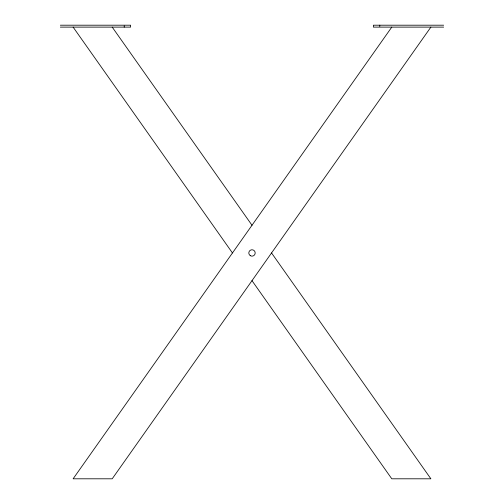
<?xml version="1.0" encoding="UTF-8"?>
<svg xmlns="http://www.w3.org/2000/svg" width="504" height="504" viewBox="0 0 504 504"><rect width="100%" height="100%" fill="white"/><g stroke="black" fill="none" stroke-linecap="round" stroke-linejoin="round"><path stroke-width="0.76" d="M391.791 27.115L73.118 478.8L112.209 478.8L430.882 27.115M60.335 25.2L130.612 25.2L130.612 27.115L60.335 27.115M443.665 25.2L373.388 25.2L373.388 27.115L443.665 27.115M112.209 27.115L252.025 225.288M271.549 252.958L430.882 478.8L391.791 478.8L251.975 280.627M73.118 27.115L232.451 252.958M379.777 25.2L379.777 26.479M124.223 25.836L124.223 27.115M250.356 255.698A3.194 3.194 0 0 0 255.194 253.014A3.194 3.194 0 0 0 250.45 250.167A3.194 3.194 0 0 0 250.356 255.698"/></g></svg>
